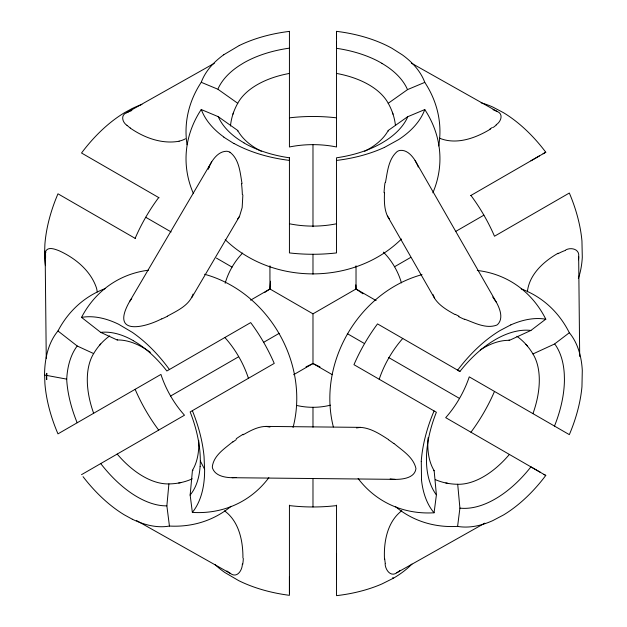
<?xml version="1.0" encoding="UTF-8"?>
<svg xmlns="http://www.w3.org/2000/svg" width="627" height="627" viewBox="0 0 627 627"><rect width="100%" height="100%" fill="white"/><g stroke="black" fill="none" stroke-linecap="round" stroke-linejoin="round"><path stroke-width="0.94" d="M46.719 373.347L46.712 379.492A18.763 10.831 -60 0 1 46.719 373.363L46.445 376.396A24.39 18.23 36.4 0 0 46.664 379.492M264.61 292.511L269.939 288.984L269.939 265.777M289.431 592.985L289.431 576.613M356.026 265.777L356.026 288.984L312.983 313.837L312.983 363.535L293.616 374.719M438.696 145.958A126.96 103.659 0 0 0 424.777 82.372A114.208 65.929 0.1 0 0 402.322 54.855L391.875 48.232A114.279 66.086 0 0 0 336.534 31.35L336.534 38.6M336.534 579.544L336.534 553.508M45.434 265.683A114.286 65.976 -61 0 1 44.564 254.201L44.893 244.303A114.286 64.699 -60 0 1 56.994 196.126L57.974 193.806L135.526 238.573M81.526 474.663L184.487 415.215A68.131 39.336 60 0 1 160.935 374.421L57.974 433.868L56.994 431.541A114.286 64.699 60 0 1 44.893 383.371L44.564 373.465A114.286 65.976 61 0 1 56.994 332.192L57.974 330.985A126.96 103.659 60 0 1 105.367 288.538M133.3 340.696L137.125 343.024A97.632 56.352 63 0 1 166.868 370.988L250.682 322.607A117.923 68.084 60 0 1 274.234 363.401L190.153 411.947A97.702 56.383 63 0 1 199.551 448.321A97.553 56.281 63 0 1 200.334 461.01L200.154 466.355M45.536 253.277L45.606 257.611M268.865 477.649A126.96 103.659 60 0 1 192.356 512.408A114.286 64.699 60 0 0 204.598 469.247L204.049 456.44A114.286 65.976 61 0 0 192.356 410.669M250.573 300.168L269.939 288.984L270.535 281.225M242.923 558.014C243.064 541.007 239.044 521.413 224.544 510.872M384.508 192.371C384.218 200.326 384.061 208.728 387.478 216.111L434.629 298.413C439.449 305.78 447.38 310.287 454.888 314.472M46.469 375.448L44.548 375.024M421.289 461.59L421.516 479.624M117.202 454.066A78.845 45.52 60 0 0 168.89 483.911L166.868 505.848L169.439 526.045A126.96 103.659 60 0 0 231.081 506.287M198.696 440.334A78.845 45.52 60 0 1 192.442 470.313L190.153 495.032L192.356 512.408M527.378 291.845C529.212 274.43 543.719 261.381 558.187 253.175M509.398 454.426A78.845 45.52 -60 0 1 457.702 484.271L459.912 508.121L457.6 526.382A126.96 103.659 -60 0 1 395.512 506.647M385.448 182.59C387.478 171.9 388.379 159.054 397.197 151.522A12.109 8.762 -79 0 1 400.018 150.409C406.68 149.634 411.837 155.347 415.082 160.465L496.325 302.198C499.86 308.578 503.646 318.328 497.72 324.41A10.878 8.104 20.6 0 1 496.686 325.131C485.909 329.065 474.67 322.866 464.631 319.167M242.375 563.955C242.351 570.045 237.202 578.666 230.375 573.439L136.631 520.614M293.052 427.504C309.754 363.464 268.387 291.814 204.574 274.265M193.053 294.094C189.291 305.474 177.065 310.788 167.307 316.196M232.946 114.192L233.605 112.272M208.235 169.314L209.387 166.194M432.865 192.818L433.038 192.403A126.96 103.659 0 0 0 424.777 109.568L407.809 116.693A97.757 56.555 0 0 1 386.146 140.385L381.961 142.964A97.718 56.595 0 0 1 336.527 157.792L336.534 252.916A119.326 68.892 0 0 1 289.431 252.916L289.431 157.8L289.431 160.52M191.729 297.7L239.498 216.393L242.155 207.615L242.868 194.981M422.018 274.626C358.558 292.104 317.168 363.119 333.352 426.94M210.453 163.992C213.752 157.957 219.113 151.334 226.598 151.248A13.23 9.656 76.5 0 1 229.882 152.204M161.688 318.837C143.379 328.336 110.415 335.461 129.499 301.689L211.644 161.891M239.498 216.386L237.484 219.231M129.499 301.689L131.764 298.483M99.364 345.508L100.696 343.98M496.176 124.765C500.879 121.85 503.865 113.996 497.211 111.496L411.375 63.131M401.452 239.012C354.584 285.238 272.392 285.567 225.211 239.647M400.183 570.343L398.639 571.55A11.639 4.138 -46.1 0 1 397.103 572.584C390.692 577.616 385.268 569.731 385.119 563.744M477.28 270.472L478.174 270.574A126.96 103.659 -60 0 1 545.78 319.151L530.928 330.437L509.398 340.351A78.845 45.52 -60 0 0 480.306 349.921M521.225 288.898A126.96 103.659 -60 0 1 569.332 332.749L554.683 343.886A97.757 56.32 -60 0 1 564.3 374.452L564.433 379.359A97.718 56.242 -60 0 1 554.487 426.07M232.86 441.729C224.709 448.54 213.689 455.359 212.326 466.762A11.552 8.613 -39.9 0 0 212.553 468.251C215.296 475.94 224.999 477.586 232.178 477.711L394.9 479.357M223.667 54.8L239.177 45.567M407.574 116.787L388.223 130.479A78.845 45.52 0 0 1 364.671 151.256M336.534 73.437A78.845 45.52 0 0 1 388.223 103.283L407.574 89.59L424.777 82.372M401.805 510.707C387.314 521.727 383.599 541.838 384.5 559.119M490.369 129.146C475.548 138.199 456.346 145.15 439.441 138.167M243.127 434.824C250.181 430.757 257.752 426.556 266.099 426.407L360.329 427.371C370.855 427.998 380.009 434.119 388.622 439.66M543.068 153.795L545.78 152.236A114.192 65.866 60 0 0 503.481 112.688L492.798 107.052A114.192 65.866 60 0 0 481.175 102.836M470.626 195.624L545.78 152.236M539.447 155.888L530.928 160.81M170.615 396.029L238.456 356.865M263.646 342.318L279.172 333.352M394.548 266.741L410.709 257.415M455.954 231.285L483.895 215.163M411.947 564.073A114.286 67.261 0 0 1 393.38 578.235L382.023 583.909A114.286 65.976 1 0 1 336.534 595.65L336.534 505.15M214.285 63.335L126.56 112.758C120.313 115.078 122.461 122.437 126.92 125.322M396.719 572.788L484.828 523.153M319.997 366.905L312.983 363.535L306.015 366.85M132.085 108.573L124.436 112.75A114.286 64.699 -60 0 0 83.054 150.997L81.526 153.012L159.078 197.787M532.95 413.64A78.845 45.52 -60 0 0 532.95 353.949L554.48 344.035M384.382 147.447L398.67 139.57A114.208 65.929 0.1 0 0 424.777 109.568M510.801 324.88L499.876 330.641A114.224 65.906 -60 0 0 457.655 370.142M128.292 111.872L131.85 110.509M565.789 249.891C571.205 247.046 579.889 249.162 578.658 256.678L579.693 356.481M356.489 427.951L360.329 427.371M180.733 482.61L178.742 482.994M179.134 141.224C161.962 144.351 144.226 137.799 130.228 128.057M44.548 252.642L45.936 252.383M150.339 352.343A78.845 45.52 60 0 0 117.202 339.991L100.751 332.396L81.526 317.387L83.054 317.152A114.286 65.976 61 0 1 118.722 324.308L132.313 332.341A114.286 65.976 61 0 1 169.431 369.515M236.113 477.476L232.178 477.711M266.099 426.407L269.931 427.081M447.85 483.362L445.86 482.97M46.712 375.432L66.721 379.131A97.287 56.132 62.9 0 1 77.192 345.986L57.974 330.985M493.041 109.67L497.211 111.496M77.199 345.994L93.65 353.581A78.845 45.52 60 0 0 93.65 413.271M132.085 519.101L124.436 514.916A114.286 64.699 60 0 1 83.054 476.669M234.028 143.63L223.808 137.18M459.952 371.49L458.792 370.823M355.838 284.854L356.026 288.984L376.122 300.592M145.723 217.271L171.147 231.951M216.448 258.097L232.045 267.11M269.939 288.984L312.983 313.837M347.319 333.658L364.561 343.612M388.442 357.406L459.497 398.427M540.356 472.303L530.928 466.864A97.718 56.242 -60 0 1 495.455 498.818A97.741 56.234 -60 0 1 459.912 508.121M457.553 526.382A114.224 65.906 -60 0 0 492.767 520.622L503.481 514.986A114.224 65.906 -60 0 0 545.772 475.446L445.703 417.653A70.545 40.731 -60 0 0 469.255 376.866L569.332 434.644A114.224 65.906 -60 0 0 581.958 386.679L582.295 370.377A114.208 65.945 -60.1 0 0 569.332 332.749M543.97 474.396L545.78 475.438M312.983 363.535L332.247 374.656M381.961 63.311L377.517 60.882A97.741 56.43 0.2 0 0 336.534 48.318M458.509 370.659L457.679 370.181M356.026 288.984L362.994 293.812M229.882 152.173C239.412 159.36 240.117 172.817 242.053 183.695M289.431 73.437A78.845 45.52 0 0 0 237.743 103.283L218.055 89.355M261.294 151.256A78.845 45.52 0 0 1 237.743 130.479L218.188 116.646L201.22 109.529A126.96 103.659 0 0 0 192.92 192.403L193.461 193.649M393.85 443.367C402.119 450.405 413.311 457.005 415.905 468.314A10.447 7.767 37.8 0 1 415.913 468.839C414.69 477.719 403.427 479.294 396.092 479.381A67.081 52.065 79.2 0 1 390.151 478.926M226.958 570.993L227.813 571.683A12.054 4.397 45.2 0 0 230.36 573.376M525.896 344.341L527.229 345.877M389.469 218.964L387.478 216.111M392.8 577.545L393.38 578.235M492.704 297.026L496.325 302.198M415.082 160.465L417.339 164.768A62.057 46.398 -46.2 0 1 418.287 167.064M200.334 461.01L204.598 469.247M434.629 298.413L433.1 294.643M392.361 112.272L393.019 114.192M436.376 494.687L434.15 470.673A78.845 45.52 -60 0 1 428.092 437.795M45.168 255.071L46.257 358.338M336.534 41.703L336.534 47.895M336.534 31.35L336.534 146.984A70.545 40.731 0 0 0 289.431 146.984L289.431 31.35M312.983 144.649L312.983 226.7M312.983 254.272L312.983 274.187M312.983 407.299L312.983 427.23M312.983 478.566L312.983 506.969M289.431 505.15L289.431 595.321A114.286 65.976 1 0 1 238.675 580.618L224.921 572.561A114.286 65.976 1 0 1 215.006 564.566M45.442 258.332A18.598 10.737 60 0 1 45.512 251.795C47.66 246.027 55.325 249.303 59.306 250.847C75.381 258.183 90.547 270.621 96.401 287.746A19.523 11.811 56.5 0 1 97.201 292.017M45.081 251.066A9.452 1.654 83.5 0 1 45.12 252.328M494.491 391.436A119.326 68.892 -60 0 1 470.94 432.23M379.202 379.264A70.545 40.731 -60 0 1 402.753 338.47M135.134 238.354A117.923 68.084 -60 0 1 158.686 197.56M225.171 283.271A43.044 24.853 -60 0 1 242.602 253.073M434.017 512.768A114.224 65.906 -60 0 1 421.462 479.608M421.234 461.574A114.224 65.906 -60 0 1 434.08 410.951M510.801 324.911A114.224 65.906 -60 0 1 545.811 319.221M358.119 478.526A126.96 103.659 -60 0 0 434.072 512.784L436.4 494.922A97.71 56.43 -60.2 0 1 426.579 464.427L426.446 459.301A97.741 56.43 -60.2 0 1 436.376 412.268L353.965 364.687A119.326 68.892 -60 0 1 377.517 323.9L459.912 371.466A97.741 56.43 -60.2 0 1 491.145 342.177L495.455 339.536A97.718 56.406 -60.2 0 1 530.928 330.445M509.077 339.818A82.795 67.606 -60 0 1 509.398 340.351M434.15 470.673A82.795 67.606 -60 0 1 433.531 470.665M516.883 336.268A82.795 67.606 -60 0 1 532.95 353.949M457.702 484.271A82.795 67.606 -60 0 1 435.357 479.647M132.313 108.463A114.286 64.699 -60 0 1 141.921 104.458M383.418 252.132A43.044 24.853 60 0 1 401.421 282.902M470.94 195.444A119.326 68.892 60 0 1 494.491 236.23L569.332 193.03A114.192 65.866 60 0 1 581.95 240.98L582.295 257.297A114.208 65.945 60.1 0 1 578.345 278.529M158.686 430.114A117.923 68.084 60 0 1 135.134 389.32M224.874 337.506A68.131 39.336 60 0 1 248.425 378.3M193.069 470.297A82.795 67.606 60 0 1 192.442 470.313M117.202 339.991A82.795 67.606 60 0 1 117.523 339.45M100.735 463.58A97.287 52.833 60 0 0 133.3 494.476A97.498 52.903 60 0 0 142.039 499.468A97.655 52.981 60 0 0 166.868 505.848M77.145 422.708A97.287 52.833 60 0 1 66.681 379.084M81.526 317.387A126.96 103.659 60 0 1 148.419 270.213M100.735 332.381A97.287 56.132 62.9 0 1 133.292 340.649M169.439 526.045A114.286 64.699 60 0 1 132.313 519.211M200.107 466.402A97.655 52.981 60 0 1 190.091 495.064M192.238 478.84A82.795 67.606 60 0 1 168.89 483.911M93.65 353.581A82.795 67.606 60 0 1 109.709 335.9M289.431 117.837A119.326 68.892 0 0 1 336.534 117.837M330.413 405.167A43.044 24.853 0 0 1 297.135 405.551M336.534 505.597A117.923 68.084 0 0 1 289.431 505.597M336.534 223.768A70.545 40.731 0 0 1 289.431 223.768M384.382 147.423A114.208 65.929 0.1 0 1 336.519 160.434M289.431 160.394A114.208 65.929 0.1 0 1 234.043 143.473M223.831 137.023A114.208 65.929 0.1 0 1 201.259 109.38M201.298 82.184A114.208 65.929 0.1 0 1 223.761 54.737M239.271 45.528A114.208 65.929 0.1 0 1 289.541 31.374M187.065 144.759A126.96 103.659 0 0 1 201.236 82.302L217.859 89.214A97.71 56.391 0.2 0 1 239.381 65.584L243.738 62.88A97.741 56.43 0.2 0 1 289.431 48.146M230.454 126.035A82.795 67.606 0 0 1 237.743 103.283M388.223 103.283A82.795 67.606 0 0 1 395.394 124.945M237.437 131.019A82.795 67.606 0 0 1 237.743 130.479M388.223 130.479A82.795 67.606 0 0 1 388.528 131.019M289.455 157.8A97.718 56.595 0 0 1 244.021 142.964M381.929 63.382A97.71 56.391 0.2 0 1 407.526 89.661M244.005 142.846A97.757 56.555 0 0 1 218.204 116.544M385.307 563.422A63.546 21.349 -71.6 0 1 384.727 558.775M243.323 558.563A63.413 22.031 70 0 1 242.696 564.465M126.513 112.75A10.745 3.723 -16.3 0 1 128.253 111.857M130.338 128.057A67.497 20.903 12 0 1 127.015 125.322M185.482 138.771A19.97 12.25 2.2 0 1 179.079 141.138M496.553 124.742A66.117 20.542 -12.6 0 1 493.324 127.383M492.399 127.383A66.196 20.863 -12.2 0 1 489.836 129.123M464.395 319.331A66.18 25.096 17.6 0 1 458.415 316.541M459.035 316.235A66.211 25.519 17.4 0 1 455.265 314.323M384.053 192.708A62.018 25.527 -75.1 0 1 384.978 182.786M167.464 316.267A68.1 24.955 -18.1 0 1 161.821 318.924M241.489 183.452A61.893 25.495 75.5 0 1 242.343 194.558M208.822 167.762A61.893 46.194 45.3 0 1 210.5 164.031M388.638 439.88A67.598 24.367 42 0 1 393.827 443.563M236.254 438.72A64.448 26.828 -43.4 0 1 243.221 434.221M232.899 442.019A64.354 25.213 -42.7 0 1 236.277 439.59M578.745 256.584A13.277 5.306 -73.4 0 1 578.502 259.782M557.967 253.739A60.952 22.078 -49.8 0 1 565.546 250.361"/></g></svg>
